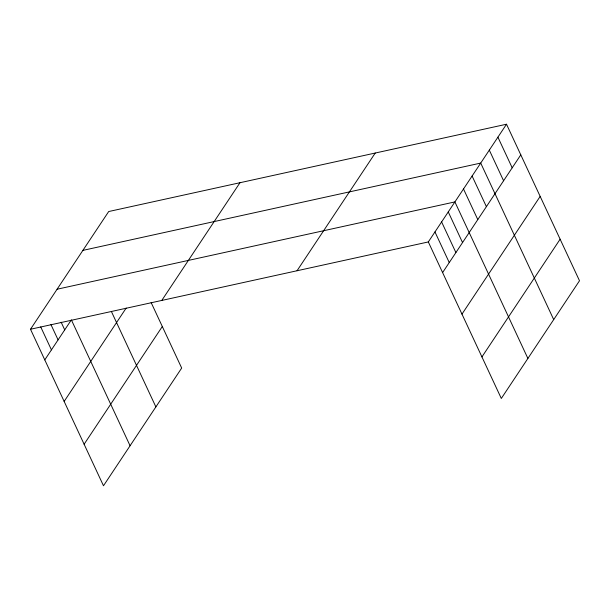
<?xml version="1.0" encoding="UTF-8"?>
<svg xmlns="http://www.w3.org/2000/svg" width="610" height="610" viewBox="0 0 610 610"><rect width="100%" height="100%" fill="white"/><g stroke="black" fill="none" stroke-linecap="round" stroke-linejoin="round"><path stroke-width="0.91" d="M151.135 302.545L181.681 368.059L103.486 485.774L30.5 329.248L108.694 211.533L506.513 124.226L579.5 280.752L501.306 398.467L428.319 241.941L506.513 124.226M44.782 359.885L71.37 319.861L130.075 445.75M64.157 401.426L126.163 308.08M161.78 300.44L239.974 182.725M84.119 444.233L162.313 326.51M297.039 270.756L375.234 153.041M442.601 272.579L520.795 154.856M461.976 314.119L540.17 196.405M481.93 356.919L560.125 239.204M82.891 250.382L480.711 163.076L553.697 319.594M57.088 289.224L454.9 201.918L527.894 358.444M30.5 329.248L428.319 241.941M497.912 137.174L512.194 167.811M489.311 150.121L503.593 180.758M472.109 176.023L486.391 206.653M463.508 188.97L477.79 219.6M448.258 211.929L462.54 242.559M441.609 221.933L455.891 252.563M434.961 231.937L449.25 262.567M111.508 311.756L155.878 406.9M61.152 322.21L64.721 329.865M50.935 324.558L58.08 339.869M40.717 326.899L51.431 349.873"/></g></svg>
